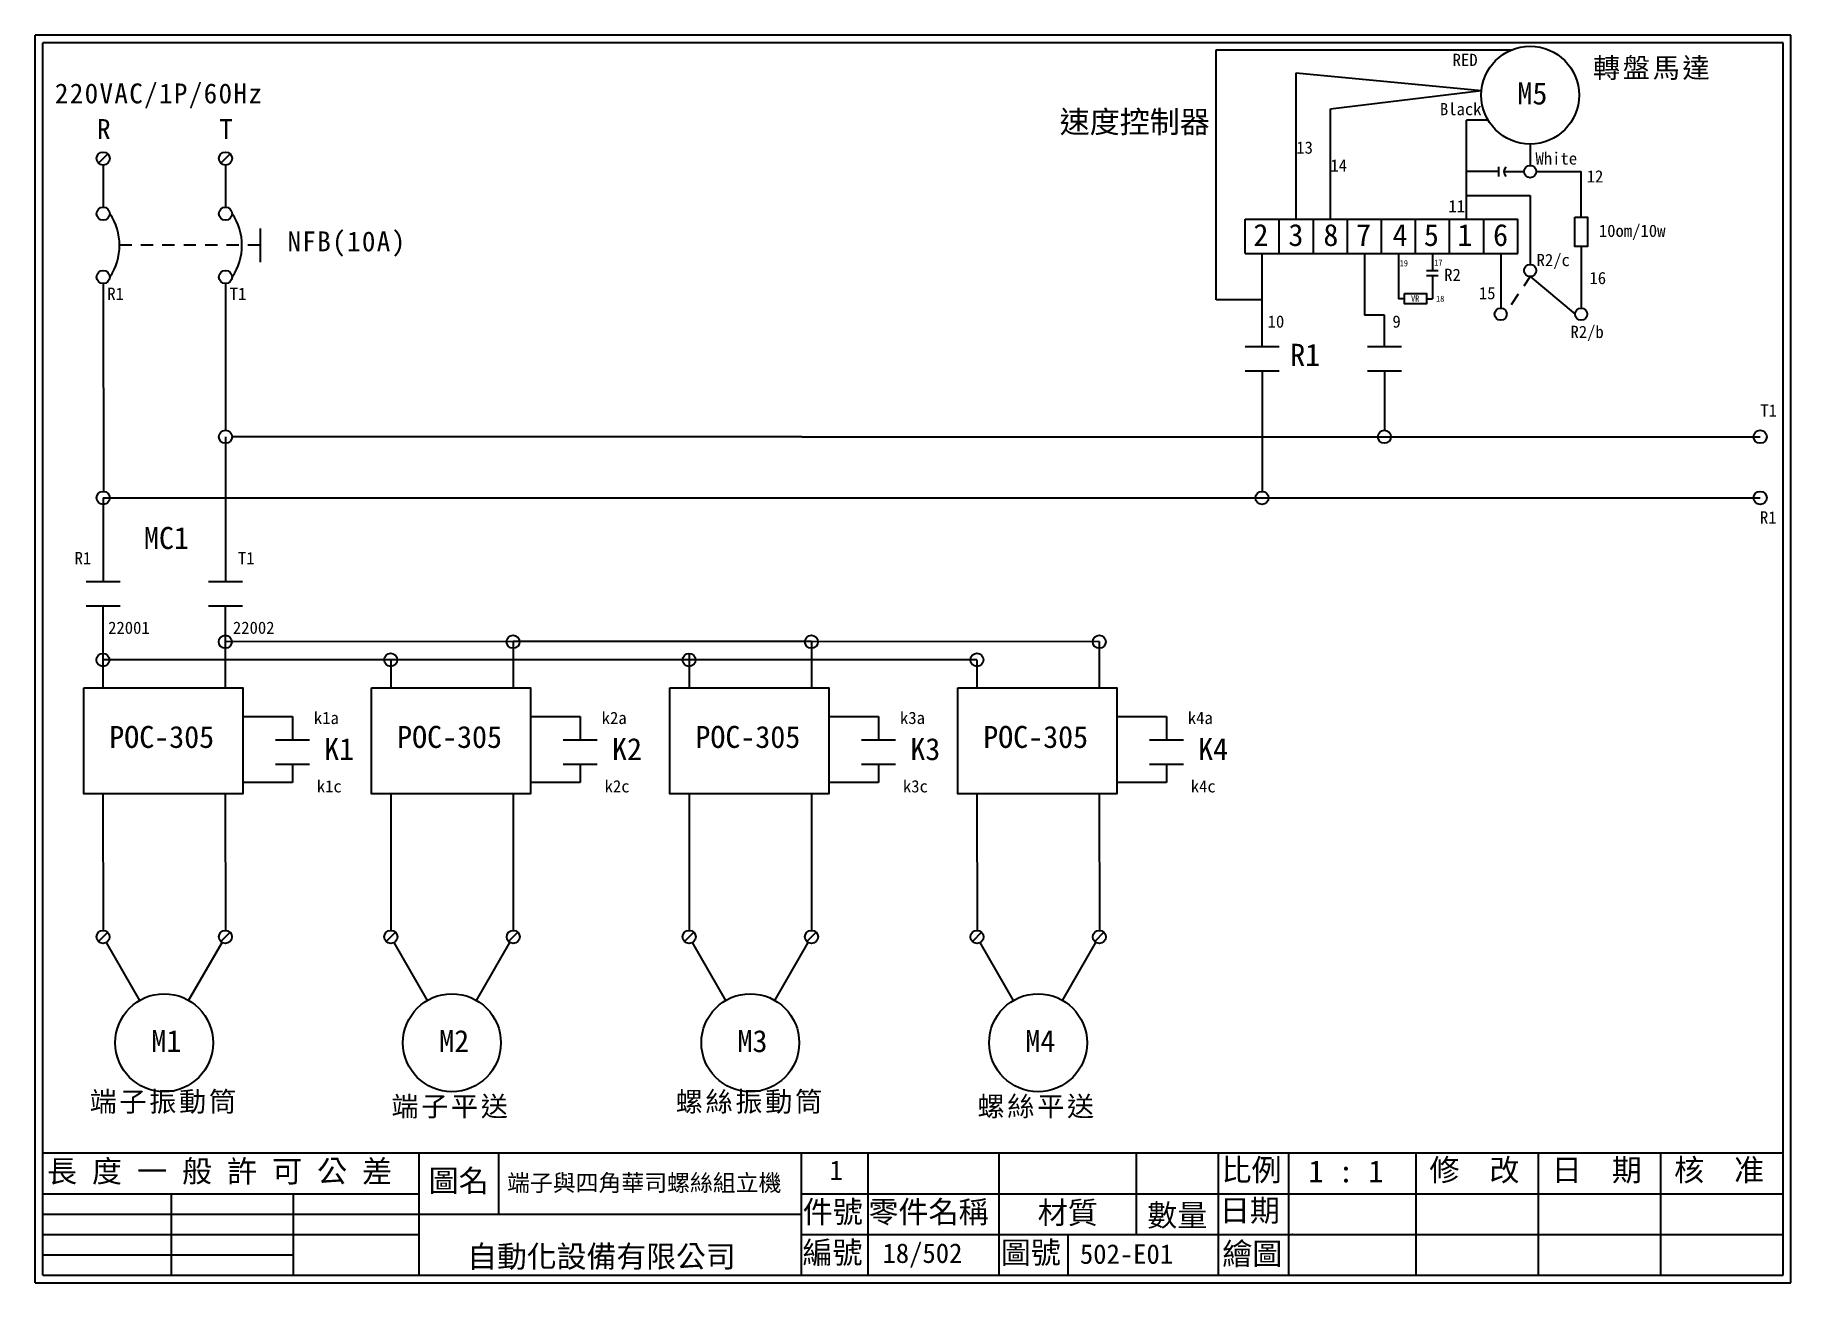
# Model space of a CAD drawing. Extents: x 1092 to 1379, y 1199 to 1403.
import ezdxf

# ---------------------------------------------------------------- set-up
doc = ezdxf.new("R2010")
doc.units = 0
doc.linetypes.add('HIDDEN9', pattern=[3.5, 2, -1.5])
doc.layers.get('0').update_dxf_attribs({"linetype": 'CONTINUOUS'})
for name, color, linetype in [('圖框層', 7, 'CONTINUOUS'), ('文字層', 4, 'CONTINUOUS'), ('標尺寸層', 3, 'CONTINUOUS')]:
    doc.layers.add(name, color=color, linetype=linetype)
doc.styles.add('STSL', font='kaiu.ttf')
doc.styles.add('標楷體', font='kaiu.ttf')

msp = doc.modelspace()

# ---------------------------------------------------------------- linework, layer by layer
for p, q in [((1103.51, 1383.42), (1101.99, 1381.91)), ((1123.51, 1383.42), (1121.99, 1381.91)), ((1102.75, 1362.18), (1102.78, 1328.27)), ((1122.75, 1362.18), (1122.77, 1338.27)), ((1122.75, 1337.2), (1122.77, 1313.55)), ((1216.94, 1337.2), (1123.82, 1337.2)), ((1102.76, 1327.2), (1102.77, 1313.55)), ((1102.71, 1309.57), (1102.71, 1303.71)), ((1122.71, 1309.57), (1122.71, 1303.71)), ((1102.71, 1303.71), (1102.71, 1296.18)), ((1122.71, 1303.71), (1122.71, 1296.18)), ((1169.76, 1303.71), (1169.76, 1296.18)), ((1218.52, 1303.71), (1218.52, 1296.18)), ((1265.57, 1303.71), (1265.57, 1296.18)), ((1149.76, 1300.73), (1149.76, 1296.18)), ((1198.52, 1301.78), (1198.52, 1296.18)), ((1245.57, 1300.73), (1245.57, 1296.18)), ((1102.72, 1278.8), (1102.73, 1256.51)), ((1122.72, 1278.8), (1122.73, 1256.51)), ((1149.77, 1278.8), (1149.78, 1256.51)), ((1169.77, 1278.8), (1169.78, 1256.51)), ((1198.53, 1278.8), (1198.54, 1256.51)), ((1218.53, 1278.8), (1218.54, 1256.51)), ((1245.58, 1278.8), (1245.59, 1256.51)), ((1265.58, 1278.8), (1265.59, 1256.51)), ((1103.49, 1256.2), (1101.97, 1254.68)), ((1108.72, 1245.07), (1103.27, 1254.51)), ((1116.72, 1245.07), (1122.18, 1254.52)), ((1123.49, 1256.2), (1121.97, 1254.68)), ((1150.53, 1256.2), (1149.02, 1254.68)), ((1155.76, 1245.07), (1150.31, 1254.51)), ((1163.76, 1245.07), (1169.22, 1254.52)), ((1170.53, 1256.2), (1169.02, 1254.68)), ((1199.3, 1256.2), (1197.78, 1254.68)), ((1204.53, 1245.07), (1199.08, 1254.51)), ((1212.53, 1245.07), (1217.99, 1254.52)), ((1219.3, 1256.2), (1217.78, 1254.68)), ((1246.34, 1256.2), (1244.83, 1254.68)), ((1251.57, 1245.07), (1246.12, 1254.51)), ((1259.57, 1245.07), (1265.03, 1254.52)), ((1266.34, 1256.2), (1264.83, 1254.68))]:
    msp.add_line(p, q)
at = {"color": 7, "linetype": 'HIDDEN9'}
msp.add_line((1128.42, 1368.49), (1105.45, 1368.49), dxfattribs=at)
for centre, radius in [((1336.01, 1393.03), 8), ((1102.75, 1382.67), 1.07), ((1122.75, 1382.67), 1.07), ((1102.75, 1373.66), 1.07), ((1122.75, 1373.66), 1.07), ((1102.75, 1363.31), 1.07), ((1122.75, 1363.31), 1.07), ((1122.75, 1337.2), 1.07), ((1312.18, 1337.2), 1.07), ((1373.61, 1337.2), 1.07), ((1102.75, 1327.2), 1.07), ((1292.18, 1327.2), 1.07), ((1373.61, 1327.2), 1.07), ((1122.71, 1303.69), 1.07), ((1169.76, 1303.69), 1.07), ((1218.52, 1303.69), 1.07), ((1265.57, 1303.69), 1.07), ((1102.71, 1300.71), 1.07), ((1149.76, 1300.73), 1.07), ((1198.52, 1300.71), 1.07), ((1245.57, 1300.73), 1.07), ((1102.73, 1255.44), 1.07), ((1122.73, 1255.44), 1.07), ((1149.78, 1255.44), 1.07), ((1169.78, 1255.44), 1.07), ((1198.54, 1255.44), 1.07), ((1218.54, 1255.44), 1.07), ((1245.59, 1255.44), 1.07), ((1265.59, 1255.44), 1.07), ((1112.72, 1238.14), 8), ((1159.76, 1238.14), 8), ((1208.53, 1238.14), 8), ((1255.57, 1238.14), 8)]:
    msp.add_circle(centre, radius)
at = {"color": 7}
for centre in [(1096.39, 1368.49), (1116.39, 1368.49)]:
    msp.add_arc(centre, 9.05, 325.1286, 34.8714, dxfattribs=at)
at = {"layer": '圖框層', "color": 7}
for p, q in [((1378.63, 1402.85), (1091.63, 1402.85)), ((1091.63, 1198.88), (1091.63, 1402.85)), ((1377.38, 1401.6), (1092.88, 1401.6)), ((1092.88, 1200.13), (1092.88, 1401.6)), ((1377.38, 1200.13), (1377.38, 1401.6)), ((1378.63, 1198.88), (1378.63, 1402.85)), ((1092.88, 1220.13), (1203.36, 1220.13)), ((1154.42, 1200.13), (1154.42, 1220.13)), ((1167.45, 1210.13), (1167.45, 1220.13)), ((1203.36, 1220.13), (1377.38, 1220.13)), ((1216.9, 1200.13), (1216.9, 1220.13)), ((1227.78, 1200.13), (1227.78, 1220.13)), ((1249.2, 1200.13), (1249.2, 1220.13)), ((1271.68, 1206.8), (1271.68, 1220.13)), ((1285.09, 1200.13), (1285.09, 1220.13)), ((1296.57, 1200.13), (1296.57, 1220.13)), ((1317.38, 1200.13), (1317.38, 1220.13)), ((1337.38, 1200.13), (1337.38, 1220.13)), ((1357.38, 1200.13), (1357.38, 1220.13)), ((1092.88, 1213.46), (1154.42, 1213.46)), ((1113.92, 1200.13), (1113.92, 1213.46)), ((1133.86, 1200.13), (1133.86, 1213.46)), ((1216.9, 1213.46), (1377.38, 1213.46)), ((1092.88, 1210.13), (1156.91, 1210.13)), ((1156.91, 1210.13), (1216.9, 1210.13)), ((1092.88, 1206.8), (1154.42, 1206.8)), ((1216.9, 1206.8), (1377.38, 1206.8)), ((1260.51, 1200.13), (1260.51, 1206.8)), ((1092.88, 1203.47), (1133.86, 1203.47)), ((1092.88, 1200.13), (1377.38, 1200.13)), ((1091.63, 1198.88), (1378.63, 1198.88))]:
    msp.add_line(p, q, dxfattribs=at)
at = {"layer": '圖框層', "color": 4}
msp.add_point((1297.17, 1206.8), dxfattribs=at)
at = {"layer": '標尺寸層', "color": 7}
for p, q in [((1284.7, 1359.57), (1284.7, 1400.47)), ((1284.7, 1400.47), (1333.07, 1400.47)), ((1297.78, 1372.74), (1297.78, 1396.68)), ((1297.78, 1396.68), (1328.05, 1393.79)), ((1303.35, 1390.81), (1328.05, 1393.79)), ((1303.35, 1372.74), (1303.35, 1390.81)), ((1329.12, 1388.95), (1325.62, 1388.95)), ((1325.62, 1372.74), (1325.62, 1388.95)), ((1336.01, 1385.03), (1336.01, 1381.54)), ((1102.75, 1381.6), (1102.75, 1374.74)), ((1122.75, 1381.6), (1122.75, 1374.74)), ((1330.84, 1380.54), (1325.62, 1380.54)), ((1330.84, 1381.33), (1330.84, 1379.76)), ((1331.73, 1380.54), (1335.01, 1380.54)), ((1337.01, 1380.54), (1344.34, 1380.54)), ((1344.34, 1373.07), (1344.34, 1380.54)), ((1325.65, 1376.66), (1336.01, 1376.66)), ((1336.01, 1376.66), (1336.01, 1365.38)), ((1289.43, 1367.17), (1289.43, 1372.74)), ((1289.43, 1372.74), (1295, 1372.74)), ((1295, 1367.17), (1295, 1372.74)), ((1295, 1367.17), (1295, 1372.74)), ((1295, 1372.74), (1300.57, 1372.74)), ((1300.57, 1367.17), (1300.57, 1372.74)), ((1300.57, 1367.17), (1300.57, 1372.74)), ((1300.57, 1372.74), (1306.14, 1372.74)), ((1306.14, 1367.17), (1306.14, 1372.74)), ((1306.14, 1367.17), (1306.14, 1372.74)), ((1306.14, 1372.74), (1311.7, 1372.74)), ((1311.7, 1367.17), (1311.7, 1372.74)), ((1311.7, 1367.17), (1311.7, 1372.74)), ((1311.7, 1372.74), (1317.27, 1372.74)), ((1317.27, 1367.17), (1317.27, 1372.74)), ((1317.27, 1367.17), (1317.27, 1372.74)), ((1317.27, 1372.74), (1322.84, 1372.74)), ((1322.84, 1367.17), (1322.84, 1372.74)), ((1322.84, 1367.17), (1322.84, 1372.74)), ((1322.84, 1372.74), (1328.41, 1372.74)), ((1328.41, 1367.17), (1328.41, 1372.74)), ((1328.41, 1367.17), (1328.41, 1372.74)), ((1328.41, 1372.74), (1333.98, 1372.74)), ((1333.98, 1367.17), (1333.98, 1372.74)), ((1128.42, 1371.22), (1128.42, 1365.76)), ((1289.43, 1367.17), (1295, 1367.17)), ((1292.22, 1351.96), (1292.22, 1367.17)), ((1295, 1367.17), (1300.57, 1367.17)), ((1300.57, 1367.17), (1306.14, 1367.17)), ((1306.14, 1367.17), (1311.7, 1367.17)), ((1308.92, 1367.17), (1308.92, 1357.09)), ((1311.7, 1367.17), (1317.27, 1367.17)), ((1314.49, 1367.17), (1314.49, 1359.77)), ((1317.27, 1367.17), (1322.84, 1367.17)), ((1320.06, 1367.17), (1320.06, 1364.38)), ((1322.84, 1367.17), (1328.41, 1367.17)), ((1328.41, 1367.17), (1333.98, 1367.17)), ((1331.19, 1367.17), (1331.19, 1358.23)), ((1344.34, 1368.3), (1344.34, 1358.23)), ((1319.07, 1364.38), (1320.96, 1364.38)), ((1319.07, 1363.55), (1320.96, 1363.55)), ((1320.06, 1363.55), (1320.06, 1359.77)), ((1336.01, 1363.38), (1343.34, 1357.23)), ((1102.75, 1362.24), (1102.75, 1362.18)), ((1122.75, 1362.24), (1122.75, 1362.18)), ((1292.22, 1359.57), (1284.7, 1359.57)), ((1315.45, 1359.77), (1314.49, 1359.77)), ((1319.07, 1359.77), (1320.06, 1359.77)), ((1312.22, 1357.09), (1308.92, 1357.09)), ((1312.22, 1351.96), (1312.22, 1357.09)), ((1289.43, 1351.96), (1295, 1351.96)), ((1309.43, 1351.96), (1315, 1351.96)), ((1289.43, 1347.99), (1295, 1347.99)), ((1292.21, 1347.99), (1292.18, 1328.27)), ((1309.43, 1347.99), (1315, 1347.99)), ((1312.2, 1347.99), (1312.18, 1338.27)), ((1099.98, 1313.55), (1105.55, 1313.55)), ((1119.98, 1313.55), (1125.55, 1313.55)), ((1099.98, 1309.57), (1105.55, 1309.57)), ((1102.71, 1309.57), (1102.71, 1303.71)), ((1119.98, 1309.57), (1125.55, 1309.57)), ((1125.62, 1291.46), (1133.69, 1291.46)), ((1133.69, 1291.46), (1133.69, 1287.63)), ((1172.66, 1291.46), (1180.73, 1291.46)), ((1180.73, 1291.46), (1180.73, 1287.63)), ((1221.43, 1291.46), (1229.5, 1291.46)), ((1229.5, 1291.46), (1229.5, 1287.63)), ((1268.47, 1291.46), (1276.54, 1291.46)), ((1276.54, 1291.46), (1276.54, 1287.63)), ((1130.9, 1287.63), (1136.47, 1287.63)), ((1133.69, 1287.63), (1136.47, 1287.63)), ((1177.95, 1287.63), (1183.52, 1287.63)), ((1180.73, 1287.63), (1183.52, 1287.63)), ((1226.71, 1287.63), (1232.28, 1287.63)), ((1229.5, 1287.63), (1232.28, 1287.63)), ((1273.76, 1287.63), (1279.33, 1287.63)), ((1276.54, 1287.63), (1279.33, 1287.63)), ((1130.9, 1283.66), (1136.47, 1283.66)), ((1130.9, 1283.66), (1133.69, 1283.66)), ((1133.69, 1283.66), (1133.69, 1280.67)), ((1177.95, 1283.66), (1183.52, 1283.66)), ((1177.95, 1283.66), (1180.73, 1283.66)), ((1180.73, 1283.66), (1180.73, 1280.67)), ((1226.71, 1283.66), (1232.28, 1283.66)), ((1226.71, 1283.66), (1229.5, 1283.66)), ((1229.5, 1283.66), (1229.5, 1280.67)), ((1273.76, 1283.66), (1279.33, 1283.66)), ((1273.76, 1283.66), (1276.54, 1283.66)), ((1276.54, 1283.66), (1276.54, 1280.67)), ((1133.69, 1280.67), (1125.56, 1280.67)), ((1180.73, 1280.67), (1172.61, 1280.67)), ((1229.5, 1280.67), (1221.37, 1280.67)), ((1276.54, 1280.67), (1268.42, 1280.67))]:
    msp.add_line(p, q, dxfattribs=at)
at = {"layer": '標尺寸層', "color": 0}
for p, q in [((1336.01, 1363.38), (1334.97, 1361.84)), ((1334.05, 1360.49), (1332.88, 1358.78)), ((1216.94, 1337.2), (1373.61, 1337.2)), ((1102.75, 1327.2), (1373.61, 1327.2)), ((1169.76, 1303.71), (1122.71, 1303.69)), ((1218.52, 1303.71), (1169.76, 1303.71)), ((1265.57, 1303.71), (1218.52, 1303.69)), ((1149.76, 1300.73), (1102.71, 1300.71)), ((1198.52, 1300.71), (1149.76, 1300.73)), ((1245.57, 1300.73), (1198.52, 1300.71))]:
    msp.add_line(p, q, dxfattribs=at)
at = {"layer": '標尺寸層', "color": 7}
for points in [[(1343.32, 1373.07), (1345.37, 1373.07), (1345.37, 1368.3), (1343.32, 1368.3)], [(1315.45, 1360.63), (1319.07, 1360.63), (1319.07, 1358.9), (1315.45, 1358.9)], [(1099.57, 1296.18), (1125.56, 1296.18), (1125.56, 1278.8), (1099.57, 1278.8)], [(1146.62, 1296.18), (1172.61, 1296.18), (1172.61, 1278.8), (1146.62, 1278.8)], [(1195.38, 1296.18), (1221.37, 1296.18), (1221.37, 1278.8), (1195.38, 1278.8)], [(1242.43, 1296.18), (1268.42, 1296.18), (1268.42, 1278.8), (1242.43, 1278.8)]]:
    msp.add_lwpolyline(points, close=True, dxfattribs=at)
for centre in [(1336.01, 1380.54), (1336.01, 1364.38), (1331.19, 1357.23), (1344.34, 1357.23)]:
    msp.add_circle(centre, 1, dxfattribs=at)
msp.add_arc((1332.92, 1380.54), 1.19, 138.7324, 221.2676, dxfattribs=at)

# ---------------------------------------------------------------- texts
at = {"color": 0, "char_height": 3.25, "style": '標楷體'}
for s, insert, width, attachment_point in [('{\\T1.1;轉盤馬達}', (1356.03, 1399.13), 24.1454, 2), ('\\pt6.5;{\\T1.1;220VAC/1P/60Hz}', (1094.86, 1394.95), 35.213, 1), ('\\pt6.5;{\\T1.1;R}', (1101.75, 1389.13), 2, 1), ('\\pt6.5;{\\T1.1;T}', (1121.75, 1389.13), 2, 1), ('\\pt6.5;{\\T1.1;NFB(10A)}', (1142.61, 1370.76), 24.6072, 2), ('{\\T1.1;端子振動筒}', (1112.72, 1230.14), 24.1454, 2), ('{\\T1.1;端子平送}', (1159.61, 1229.37), 24.1454, 2), ('{\\T1.1;螺絲振動筒}', (1208.53, 1230.14), 24.1454, 2), ('{\\T1.1;螺絲平送}', (1255.42, 1229.37), 24.1454, 2)]:
    msp.add_mtext(s, dxfattribs=dict(at, insert=insert, width=width, attachment_point=attachment_point))
at = {"layer": '圖框層', "color": 4, "style": 'STSL'}
for s, height, p in [('RED', 2, (1323.34, 1397.8)), ('M5', 3.6, (1333.93, 1391.51)), ('速度控制器', 3.6, (1259.1, 1386.88)), ('Black', 2, (1321.26, 1389.76)), ('13', 2, (1297.78, 1383.47)), ('White', 2, (1336.88, 1381.69)), ('14', 2, (1303.35, 1380.54)), ('12', 2, (1345.25, 1378.76)), ('11', 2, (1322.64, 1373.88)), ('2', 3.6, (1290.77, 1368.38)), ('3', 3.6, (1296.49, 1368.38)), ('8', 3.6, (1302.21, 1368.38)), ('7', 3.6, (1307.56, 1368.38)), ('4', 3.6, (1313.52, 1368.38)), ('5', 3.6, (1318.64, 1368.38)), ('1', 3.6, (1324.12, 1368.38)), ('6', 3.6, (1329.95, 1368.38)), ('10om/10w', 2, (1347.24, 1369.87)), ('17', 1, (1320.32, 1365.17)), ('R2/c', 2, (1337.06, 1365.09)), ('19', 1, (1314.68, 1365.06)), ('R2', 2, (1321.96, 1362.66)), ('16', 2, (1345.7, 1362.15)), ('R1', 2, (1103.43, 1359.57)), ('T1', 2, (1123.43, 1359.57)), ('15', 2, (1327.63, 1359.67)), ('VR', 1, (1316.54, 1359.29)), ('18', 1, (1320.62, 1359.26)), ('10', 2, (1293.09, 1355.03)), ('9', 2, (1313.5, 1355.03)), ('R2/b', 2, (1342.6, 1353.34)), ('R1', 3.6, (1296.79, 1348.79)), ('T1', 2, (1373.63, 1340.49)), ('R1', 2, (1373.57, 1323.01)), ('MC1', 3.6, (1109.42, 1318.85)), ('R1', 2, (1098.09, 1316.36)), ('T1', 2, (1124.78, 1316.36)), ('22001', 2, (1103.56, 1304.98)), ('22002', 2, (1123.96, 1304.98)), ('k1a', 2, (1137.19, 1290.24)), ('k2a', 2, (1184.24, 1290.24)), ('k3a', 2, (1233, 1290.24)), ('k4a', 2, (1280.05, 1290.24)), ('POC-305', 3.6, (1103.75, 1286.33)), ('POC-305', 3.6, (1150.8, 1286.33)), ('POC-305', 3.6, (1199.56, 1286.33)), ('POC-305', 3.6, (1246.61, 1286.33)), ('K1', 3.6, (1138.88, 1284.34)), ('K2', 3.6, (1185.93, 1284.34)), ('K3', 3.6, (1234.69, 1284.34)), ('K4', 3.6, (1281.74, 1284.34)), ('k1c', 2, (1137.67, 1279.06)), ('k2c', 2, (1184.72, 1279.06)), ('k3c', 2, (1233.48, 1279.06)), ('k4c', 2, (1280.53, 1279.06)), ('M1', 3.6, (1110.63, 1236.61)), ('M2', 3.6, (1157.68, 1236.61)), ('M3', 3.6, (1206.44, 1236.61)), ('M4', 3.6, (1253.49, 1236.61)), ('    長 度 一 般 許 可 公 差', 3.6, (1083.77, 1215.34)), ('圖名', 3.6, (1155.96, 1213.78)), ('端子與四角華司螺絲組立機', 2.7403, (1168.77, 1213.87)), ('比例', 3.6, (1285.55, 1215.56)), ('修  改', 3.6, (1319.54, 1215.54)), ('日  期', 3.6, (1339.54, 1215.54)), ('核  准', 3.6, (1359.54, 1215.54)), ('件號', 3.6, (1217.11, 1208.7)), ('零件名稱', 3.6, (1227.84, 1208.69)), ('材質', 3.6, (1255.51, 1208.56)), ('數量', 3.6, (1273.42, 1208.13)), ('日期', 3.6, (1285.29, 1208.93)), ('自動化設備有限公司', 3.574, (1162.26, 1201.41)), ('編號', 3.6, (1217.06, 1202.04)), ('18/502', 3.2, (1230.14, 1202.14)), ('圖號', 3.6, (1249.47, 1202.04)), ('繪圖', 3.6, (1285.68, 1201.85))]:
    msp.add_text(s, height=height, dxfattribs=at).set_placement(p)
at = {"layer": '文字層', "color": 4, "style": 'STSL'}
for s, height, p in [('1 ', 3.2, (1221.48, 1215.69)), ('1 : 1', 3.599, (1299.78, 1215.31)), ('502-E01', 3.2, (1262.41, 1202))]:
    msp.add_text(s, height=height, dxfattribs=at).set_placement(p)

doc.saveas('drawing.dxf')
